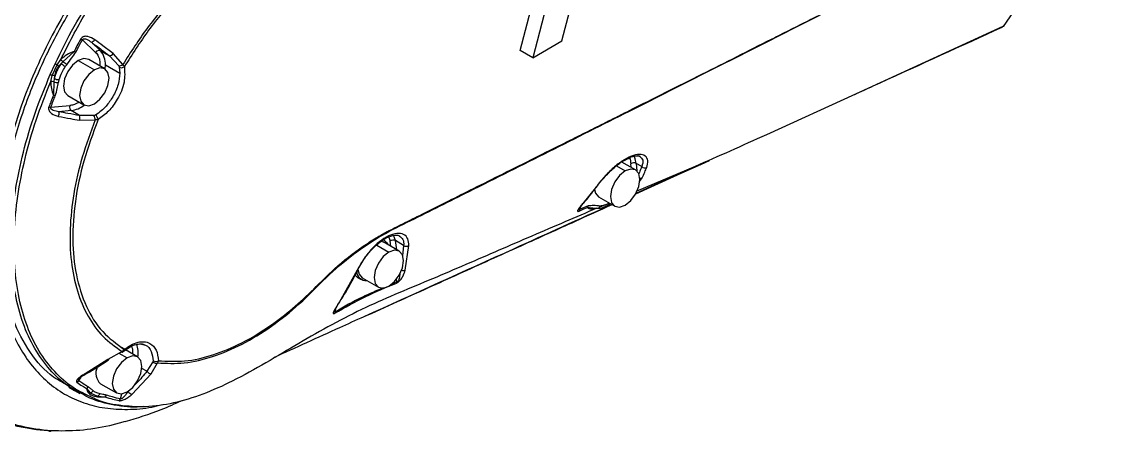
# Model space of a CAD drawing. Header units: millimetres. Extents: x -356 to 237, y 0 to 365.
# Drawn here: x -187.08 to -181.42, y 277.05 to 279.18 of the extents above; entities that cross this region are included whole.
import ezdxf

# ---------------------------------------------------------------- set-up
doc = ezdxf.new("R2010")
doc.units = ezdxf.units.MM

msp = doc.modelspace()

# ---------------------------------------------------------------- linework, layer by layer
at = {"color": 7, "linetype": 'Continuous', "lineweight": 25}
for p, q in [((-184.3303, 279.3674), (-184.4281, 278.9885)), ((-181.8793, 279.3122), (-181.9902, 279.1515)), ((-184.2768, 279.0758), (-184.2361, 279.2337)), ((-181.9909, 279.1506), (-182.7559, 278.8006)), ((-181.995, 279.1476), (-181.9909, 279.1506)), ((-181.9872, 279.153), (-181.9865, 279.1538)), ((-186.7615, 279.0818), (-186.6933, 279.0167)), ((-186.7155, 279.0697), (-186.6685, 279.0249)), ((-184.4281, 278.9885), (-184.2768, 279.0758)), ((-186.8054, 279.0215), (-186.8638, 278.9682)), ((-186.6685, 279.0249), (-186.6215, 278.999)), ((-184.4281, 278.9885), (-184.4927, 279.0258)), ((-186.9283, 278.9023), (-186.9033, 278.9577)), ((-186.8933, 278.9526), (-186.8746, 278.9795)), ((-186.8734, 278.9569), (-186.8845, 278.945)), ((-186.8638, 278.9682), (-186.8734, 278.9569)), ((-186.7836, 278.9744), (-186.7001, 278.9262)), ((-186.646, 278.9315), (-186.7295, 278.9798)), ((-186.6215, 278.999), (-186.5738, 278.9462)), ((-186.5523, 278.9533), (-186.6031, 279.0108)), ((-186.9182, 278.8974), (-186.8933, 278.9526)), ((-186.6442, 278.9304), (-186.643, 278.9514)), ((-186.643, 278.9514), (-186.5681, 278.9096)), ((-186.571, 278.9395), (-186.5681, 278.9096)), ((-186.9259, 278.8655), (-186.9182, 278.8974)), ((-186.9109, 278.8645), (-186.912, 278.7938)), ((-186.9084, 278.8818), (-186.9109, 278.8645)), ((-186.9071, 278.895), (-186.9084, 278.8818)), ((-186.8377, 278.7922), (-186.7542, 278.744)), ((-182.7559, 278.8006), (-183.2174, 278.5895)), ((-186.9259, 278.7318), (-186.8278, 278.7403)), ((-186.8196, 278.7145), (-186.8842, 278.7089)), ((-186.7772, 278.6889), (-186.8196, 278.7145)), ((-186.7023, 278.6885), (-186.7772, 278.6889)), ((-186.7767, 278.6644), (-186.6956, 278.6657)), ((-183.895, 278.4065), (-183.9658, 278.4474)), ((-183.5533, 278.4372), (-183.5125, 278.4557)), ((-183.9942, 278.4271), (-183.9492, 278.4011)), ((-183.9185, 278.4201), (-183.9202, 278.4386)), ((-183.6274, 278.4053), (-183.8936, 278.2842)), ((-183.8634, 278.424), (-183.8926, 278.4403)), ((-183.8926, 278.4403), (-183.8892, 278.4024)), ((-183.5863, 278.4247), (-183.8885, 278.2965)), ((-183.7224, 278.367), (-183.6273, 278.4053)), ((-183.8744, 278.3464), (-183.8612, 278.3654)), ((-184.1029, 278.3137), (-184.1676, 278.2326)), ((-184.1413, 278.2198), (-184.1852, 278.2006)), ((-184.0868, 278.2672), (-184.0033, 278.219)), ((-184.0367, 278.2247), (-184.0261, 278.2321)), ((-184.1795, 278.2183), (-184.1852, 278.2006)), ((-184.1191, 278.2087), (-184.09, 278.2075)), ((-184.1184, 278.209), (-184.1141, 278.2089)), ((-185.1742, 278.0578), (-185.1674, 278.0368)), ((-185.1398, 278.0395), (-185.149, 278.0687)), ((-185.2368, 278.0163), (-185.1741, 277.9801)), ((-185.213, 278.0375), (-185.2035, 278.0337)), ((-185.1199, 277.9855), (-185.2035, 278.0337)), ((-185.163, 278.0103), (-185.1674, 278.0368)), ((-185.097, 278.0148), (-185.1398, 278.0395)), ((-185.1319, 277.9924), (-185.1398, 278.0395)), ((-185.097, 278.0148), (-185.1027, 277.9609)), ((-185.0887, 277.8869), (-185.0703, 278.0137)), ((-185.3377, 277.8865), (-185.4316, 277.719)), ((-185.3491, 277.8608), (-185.3361, 277.8489)), ((-185.3361, 277.8489), (-185.3166, 277.8377)), ((-185.3117, 277.8462), (-185.2282, 277.798)), ((-185.132, 277.8257), (-185.164, 277.8115)), ((-185.132, 277.8257), (-185.1343, 277.8391)), ((-185.4525, 277.6693), (-185.4463, 277.6927)), ((-186.4766, 277.4364), (-186.5601, 277.4846)), ((-186.4629, 277.5035), (-186.4352, 277.4969)), ((-186.5564, 277.4646), (-186.6295, 277.4219)), ((-186.5725, 277.4552), (-186.5307, 277.4311)), ((-186.5567, 277.4608), (-186.5459, 277.4676)), ((-186.5564, 277.4646), (-186.5447, 277.4747)), ((-186.6295, 277.4219), (-186.7483, 277.3491)), ((-186.4275, 277.3613), (-186.4547, 277.3767)), ((-186.3966, 277.4105), (-186.4275, 277.3613)), ((-186.4053, 277.348), (-186.3725, 277.4046)), ((-186.3684, 277.416), (-186.3725, 277.4046)), ((-186.7813, 277.3126), (-186.766, 277.3347)), ((-186.5046, 277.2424), (-186.4053, 277.348)), ((-186.7399, 277.272), (-186.7221, 277.2501)), ((-186.6684, 277.2971), (-186.5849, 277.2489)), ((-186.5247, 277.258), (-186.5248, 277.2575)), ((-186.7221, 277.2501), (-186.6844, 277.2329)), ((-186.6844, 277.2329), (-186.6454, 277.2292)), ((-186.5653, 277.2181), (-186.5573, 277.2444)), ((-186.5406, 277.1013), (-186.6209, 277.0788))]:
    msp.add_line(p, q, dxfattribs=at)
at = {"color": 7, "linetype": 'Continuous', "lineweight": 25, "flags": 128}
for points in [[(-184.4927, 279.0258), (-184.4373, 279.2376), (-184.3938, 279.4041)], [(-186.7836, 278.9744), (-186.8129, 278.9508), (-186.8377, 278.9173), (-186.8543, 278.879), (-186.8602, 278.8418), (-186.8543, 278.8113), (-186.8377, 278.7922), (-186.8377, 278.7922)], [(-186.7295, 278.9798), (-186.7543, 278.9846), (-186.7836, 278.9744)], [(-186.7001, 278.9262), (-186.7294, 278.9025), (-186.7542, 278.869), (-186.7708, 278.8308), (-186.7767, 278.7936), (-186.7708, 278.7631), (-186.7542, 278.744), (-186.7294, 278.7392), (-186.7001, 278.7494)], [(-186.7001, 278.7494), (-186.6708, 278.773), (-186.646, 278.8065), (-186.6294, 278.8448), (-186.6235, 278.882), (-186.6294, 278.9124), (-186.646, 278.9315), (-186.6708, 278.9364), (-186.7001, 278.9262)], [(-183.8926, 278.4403), (-183.897, 278.4642), (-183.9029, 278.4795)], [(-183.9492, 278.4011), (-183.9785, 278.3775), (-184.0033, 278.344), (-184.0199, 278.3057), (-184.0257, 278.2685), (-184.0199, 278.2381), (-184.0033, 278.219), (-183.9785, 278.2141), (-183.9492, 278.2243)], [(-183.9492, 278.2243), (-183.9199, 278.248), (-183.895, 278.2815), (-183.8784, 278.3197), (-183.8726, 278.3569), (-183.8784, 278.3874), (-183.895, 278.4065), (-183.9199, 278.4113), (-183.9492, 278.4011)], [(-183.8946, 278.2824), (-183.815, 278.3185), (-183.6586, 278.3894), (-183.5696, 278.4298)], [(-183.5888, 278.4233), (-183.5876, 278.4239), (-183.5863, 278.4247)], [(-184.1085, 278.3048), (-184.1034, 278.2863), (-184.0868, 278.2672), (-184.0868, 278.2672)], [(-184.1881, 278.1931), (-184.1635, 278.2038), (-184.1441, 278.2123)], [(-185.1985, 278.0422), (-185.1853, 278.0299), (-185.1798, 278.0201)], [(-185.1741, 277.9801), (-185.2034, 277.9565), (-185.2282, 277.923), (-185.2448, 277.8847), (-185.2506, 277.8475), (-185.2448, 277.8171), (-185.2282, 277.798), (-185.2034, 277.7931), (-185.1741, 277.8033)], [(-185.1741, 277.8033), (-185.1448, 277.827), (-185.1199, 277.8605), (-185.1033, 277.8987), (-185.0975, 277.9359), (-185.1033, 277.9664), (-185.1199, 277.9855), (-185.1448, 277.9903), (-185.1741, 277.9801)], [(-185.334, 277.8899), (-185.3283, 277.8653), (-185.3117, 277.8462), (-185.3117, 277.8462)], [(-186.5307, 277.4311), (-186.56, 277.4074), (-186.5849, 277.3739), (-186.6015, 277.3357), (-186.6073, 277.2985), (-186.6015, 277.268), (-186.5849, 277.2489), (-186.56, 277.2441), (-186.5307, 277.2543)], [(-186.5595, 277.4624), (-186.5589, 277.4618), (-186.5579, 277.461), (-186.557, 277.4607), (-186.5565, 277.4609), (-186.5562, 277.4617), (-186.5561, 277.4629), (-186.5564, 277.4646)], [(-186.5307, 277.2543), (-186.5014, 277.2779), (-186.4766, 277.3114), (-186.46, 277.3497), (-186.4542, 277.3869), (-186.46, 277.4173), (-186.4766, 277.4364), (-186.5014, 277.4413), (-186.5307, 277.4311)], [(-186.6266, 277.4235), (-186.6261, 277.4219), (-186.626, 277.4208), (-186.6263, 277.4202), (-186.627, 277.4201), (-186.6281, 277.4207), (-186.6295, 277.4219)], [(-186.7444, 277.3478), (-186.7447, 277.3476), (-186.7456, 277.3474), (-186.7468, 277.3479), (-186.7483, 277.3491)], [(-186.832, 277.2783), (-186.8033, 277.2626), (-186.7746, 277.2468)]]:
    msp.add_lwpolyline(points, dxfattribs=at)
at = {"color": 7, "linetype": 'Continuous', "lineweight": 25}
for centre, radius, start, end in [((-186.5434, 279.4958), 0.4679, 241.0036, 242.2084), ((-186.7197, 279.0932), 0.0239, 280.272, 332.9337), ((-186.7267, 279.1765), 0.1739, 243.0614, 246.3099), ((-186.6762, 279.0065), 0.0199, 67.4035, 149.1781), ((-186.7427, 278.9579), 0.0999, 356.2714, 42.1009), ((-186.6366, 278.8009), 0.2836, 146.6415, 163.4378), ((-186.8315, 279.0875), 0.1484, 241.0308, 245.3859), ((-186.0831, 279.7199), 1.0837, 223.0865, 223.9157), ((-186.9719, 278.7868), 0.1965, 52.0024, 59.9313), ((-186.9251, 278.8655), 0.1196, 46.8806, 59.1664), ((-186.6225, 279.0207), 0.0217, 272.5616, 332.8304), ((-186.8705, 279.0071), 0.1197, 241.1399, 246.5336), ((-186.9967, 278.8251), 0.1642, 46.889, 50.9345), ((-186.5725, 278.9785), 0.0323, 267.712, 308.682), ((-186.5602, 278.963), 0.0259, 245.1825, 308.4799), ((-186.9235, 278.7934), 0.0722, 79.9724, 91.9603), ((-186.937, 278.7816), 0.1173, 75.203, 80.7655), ((-186.8913, 278.9043), 0.0443, 243.744, 277.0684), ((-186.8834, 278.9263), 0.0511, 240.7616, 271.8061), ((-186.8929, 278.8465), 0.0561, 250.0907, 260.3488), ((-186.9207, 278.78), 0.0486, 251.9019, 263.8323), ((-186.8059, 278.7331), 0.0231, 161.7134, 233.6728), ((-186.8405, 278.8571), 0.1441, 278.3451, 307.6829), ((-186.921, 278.6981), 0.0384, 339.5629, 16.2789), ((-186.8076, 278.676), 0.0331, 339.513, 22.9577), ((-186.7464, 278.6632), 0.0508, 2.83, 29.9451), ((-186.7124, 278.665), 0.0317, 4.3973, 55.9549), ((-183.2224, 278.5949), 0.00734, 291.736, 312.1818), ((-183.9049, 278.4151), 0.0281, 64.0272, 122.9001), ((-183.8475, 278.4403), 0.0228, 225.7273, 295.7801), ((-183.8698, 278.3824), 0.0191, 260.8772, 296.7594), ((-184.1035, 278.3188), 0.00511, 276.2789, 338.5758), ((-184.1687, 278.2381), 0.00564, 281.4626, 336.0033), ((-184.1552, 278.2207), 0.0139, 322.4274, 356.2197), ((-184.0424, 278.2328), 0.00983, 305.4688, 5.865), ((-184.1991, 278.2015), 0.0139, 322.4507, 356.2504), ((-184.0936, 278.2221), 0.0148, 265.7606, 347.0653), ((-185.1514, 278.0157), 0.0265, 63.891, 127.1508), ((-185.0828, 278.0337), 0.0237, 233.0761, 301.9816), ((-185.3384, 277.8917), 0.00529, 277.5867, 343.8579), ((-185.0996, 277.906), 0.022, 247.9152, 299.5515), ((-185.2921, 277.8806), 0.0482, 182.1488, 274.7199), ((-185.1471, 277.827), 0.0151, 328.7121, 354.8709), ((-185.4332, 277.7247), 0.0059, 286.0895, 341.6174), ((-185.4652, 277.6687), 0.0127, 334.0852, 2.3783), ((-186.6079, 277.4561), 0.1347, 351.1229, 19.9668), ((-186.5511, 277.4722), 0.00685, 318.1983, 21.6939), ((-186.6171, 277.3517), 0.0749, 155.8809, 226.7798), ((-186.3793, 277.4294), 0.0257, 227.4587, 285.2586), ((-186.3824, 277.4425), 0.0299, 243.4479, 297.8496), ((-186.4014, 277.3797), 0.0319, 215.0959, 263.0424), ((-186.8011, 277.3248), 0.0233, 298.3148, 328.3207), ((-186.7512, 277.2917), 0.0227, 299.9823, 330.5145), ((-186.7246, 277.2716), 0.0216, 276.6339, 329.1653), ((-186.6876, 277.251), 0.0183, 280.1262, 338.6962), ((-186.6572, 277.2474), 0.0216, 302.839, 334.3182), ((-186.5844, 277.2261), 0.0207, 304.8481, 337.0619), ((-186.4996, 277.2702), 0.0282, 206.779, 259.9532), ((-186.9304, 277.0734), 0.0222, 242.1261, 287.4747)]:
    msp.add_arc(centre, radius, start, end, dxfattribs=at)
for points, knots in [([(-181.4201, 282.2116), (-182.2845, 281.6691), (-183.2107, 281.0878), (-184.202, 280.4728), (-184.3882, 280.3574), (-184.5745, 280.2421), (-184.7609, 280.1267), (-184.9477, 280.0119), (-185.1309, 279.8967), (-185.2947, 279.8025), (-185.4442, 279.7494), (-185.574, 279.7372), (-185.7032, 279.7102), (-185.8342, 279.6585), (-185.978, 279.5785), (-186.1308, 279.4652), (-186.2854, 279.3168), (-186.4299, 279.1457), (-186.5112, 279.0179), (-186.5523, 278.9533)], [0, 0, 0, 0, 0.498608, 0.534283, 0.569965, 0.605654, 0.64135, 0.677054, 0.712772, 0.747153, 0.769195, 0.78955, 0.810673, 0.833452, 0.858066, 0.890911, 0.926086, 0.962595, 1, 1, 1, 1]), ([(-181.42, 282.2094), (-182.2857, 281.6668), (-183.5157, 280.8958), (-184.8021, 280.0904), (-185.2782, 279.8012), (-185.4506, 279.7356), (-185.6261, 279.7223), (-185.7979, 279.665), (-185.9662, 279.5737), (-186.1293, 279.4512), (-186.2816, 279.3034), (-186.4238, 279.1334), (-186.5036, 279.0068), (-186.544, 278.9427)], [0, 0, 0, 0, 0.499417, 0.709662, 0.74202, 0.77164, 0.798727, 0.827516, 0.859408, 0.892006, 0.926865, 0.963017, 1, 1, 1, 1]), ([(-183.6206, 281.7904), (-183.7048, 281.7255), (-183.8818, 281.5891), (-184.1439, 281.3919), (-184.4159, 281.1896), (-184.6835, 280.9923), (-184.9569, 280.7926), (-185.2224, 280.5976), (-185.4857, 280.4103), (-185.7333, 280.2745), (-185.9461, 280.1531), (-186.1269, 280.0368), (-186.2891, 279.9141), (-186.4296, 279.783), (-186.5521, 279.6507), (-186.6683, 279.5066), (-186.7761, 279.3525), (-186.8745, 279.1907), (-186.962, 279.0232), (-187.0378, 278.8523), (-187.1007, 278.6798), (-187.1503, 278.5077), (-187.1857, 278.3381), (-187.2067, 278.1731), (-187.2126, 278.0151), (-187.204, 277.8658), (-187.1805, 277.7269), (-187.1427, 277.5998), (-187.0905, 277.4862), (-187.0248, 277.3874), (-186.9461, 277.3051), (-186.8557, 277.2404), (-186.7545, 277.1944), (-186.6438, 277.1674), (-186.5251, 277.1613), (-186.4249, 277.1689), (-186.3663, 277.1845), (-186.3482, 277.1894)], [0, 0, 0, 0, 0.04659, 0.097949, 0.143742, 0.195198, 0.243679, 0.29212, 0.339654, 0.385153, 0.415758, 0.447037, 0.479331, 0.504731, 0.531198, 0.558287, 0.585816, 0.613557, 0.641265, 0.668577, 0.695441, 0.721679, 0.747031, 0.771324, 0.794484, 0.816266, 0.836769, 0.856069, 0.874217, 0.891392, 0.907837, 0.923838, 0.939837, 0.956275, 0.973477, 0.991785, 1, 1, 1, 1]), ([(-186.8288, 277.284), (-186.8571, 277.2985), (-186.9379, 277.3397), (-187.0404, 277.4601), (-187.1291, 277.6312), (-187.1803, 277.8379), (-187.1947, 278.0702), (-187.1717, 278.3231), (-187.1125, 278.5875), (-187.0187, 278.8566), (-186.8939, 279.1207), (-186.7495, 279.3591), (-186.5952, 279.5669), (-186.4376, 279.7432), (-186.2712, 279.8972), (-186.0953, 280.0251), (-185.919, 280.1379), (-185.6962, 280.2649), (-185.4231, 280.4156), (-185.1268, 280.6356), (-184.8238, 280.8563), (-184.521, 281.0798), (-184.2182, 281.3053), (-183.9155, 281.5337), (-183.7153, 281.6889), (-183.6149, 281.7667)], [0, 0, 0, 0, 0.015151, 0.043239, 0.07368, 0.107159, 0.144381, 0.184781, 0.228419, 0.27393, 0.321059, 0.368177, 0.407242, 0.444936, 0.481352, 0.515661, 0.549011, 0.581618, 0.638568, 0.69824, 0.75821, 0.818307, 0.878586, 0.939125, 1, 1, 1, 1]), ([(-186.9033, 278.9577), (-186.8715, 279.0228), (-186.8079, 279.153), (-186.6937, 279.3369), (-186.5687, 279.5105), (-186.4336, 279.6682), (-186.2929, 279.8077), (-186.1258, 279.9436), (-185.9314, 280.0723), (-185.7158, 280.2065), (-185.4934, 280.326), (-185.1555, 280.5479), (-184.7121, 280.8855), (-184.1431, 281.3066), (-183.776, 281.6043), (-183.5923, 281.7533)], [0, 0, 0, 0, 0.0495683, 0.0990965, 0.1478825, 0.1958557, 0.2409606, 0.2832985, 0.3430113, 0.4003575, 0.456974, 0.5156638, 0.6766964, 0.8381689, 1, 1, 1, 1]), ([(-186.8746, 278.9795), (-186.8332, 279.0606), (-186.7509, 279.2217), (-186.5994, 279.4447), (-186.4338, 279.646), (-186.2576, 279.8194), (-186.0739, 279.9597), (-185.8904, 280.0783), (-185.7102, 280.1891), (-185.4854, 280.3085), (-185.2314, 280.4743), (-184.9493, 280.6855), (-184.6626, 280.8964), (-184.3775, 281.1102), (-184.1891, 281.2551), (-184.0949, 281.3276)], [0, 0, 0, 0, 0.073992, 0.147107, 0.218885, 0.285824, 0.347749, 0.406593, 0.463601, 0.519844, 0.613616, 0.710058, 0.806595, 0.903232, 1, 1, 1, 1]), ([(-186.3725, 277.4046), (-186.3261, 277.4027), (-186.2295, 277.3988), (-186.0809, 277.436), (-185.9289, 277.5004), (-185.7788, 277.5938), (-185.6325, 277.7098), (-185.5028, 277.8475), (-185.362, 277.9696), (-185.2144, 278.0693), (-185.0592, 278.1433), (-184.9082, 278.2197), (-184.5301, 278.4087), (-183.366, 278.9931), (-182.2548, 279.5573), (-181.42, 279.9812)], [0, 0, 0, 0, 0.024658, 0.05138, 0.080816, 0.112535, 0.145417, 0.180131, 0.213323, 0.244674, 0.274834, 0.304932, 0.335026, 0.500369, 1, 1, 1, 1]), ([(-186.3684, 277.416), (-186.3229, 277.4137), (-186.2276, 277.4088), (-186.0806, 277.4444), (-185.9299, 277.5074), (-185.7926, 277.5917), (-185.6693, 277.6868), (-185.5623, 277.7878), (-185.4481, 277.9042), (-185.3375, 277.9909), (-185.2528, 278.0463), (-185.2175, 278.0671), (-185.2024, 278.0756), (-185.1947, 278.0799), (-185.1893, 278.0829), (-185.1844, 278.0855), (-185.1765, 278.0894), (-185.1483, 278.1036), (-185.0888, 278.1334), (-184.9886, 278.1835), (-184.8662, 278.2446), (-184.7274, 278.314), (-184.5778, 278.3888), (-184.4528, 278.4513), (-184.3589, 278.4983), (-184.3026, 278.5265), (-184.2445, 278.5556), (-184.1846, 278.5856), (-184.1228, 278.6166), (-184.0592, 278.6485), (-183.9937, 278.6813), (-183.8231, 278.767), (-183.555, 278.9016), (-183.2794, 279.0404), (-183.1006, 279.1306), (-183.0119, 279.1754), (-182.9247, 279.2194), (-182.8389, 279.2627), (-182.7546, 279.3054), (-182.6384, 279.3642), (-182.4782, 279.4452), (-182.2622, 279.5546), (-182.0118, 279.6816), (-181.7272, 279.826), (-181.5262, 279.9283), (-181.4199, 279.9823)], [0, 0, 0, 0, 0.024245, 0.050775, 0.079894, 0.111315, 0.136507, 0.163023, 0.189861, 0.22361, 0.237823, 0.243918, 0.2455, 0.247075, 0.248644, 0.248814, 0.250039, 0.253341, 0.265667, 0.285619, 0.313194, 0.33875, 0.368552, 0.402596, 0.413435, 0.424642, 0.436217, 0.448159, 0.46047, 0.473147, 0.486192, 0.499604, 0.575175, 0.646508, 0.664491, 0.682184, 0.699587, 0.7167, 0.733523, 0.750056, 0.78632, 0.829454, 0.87945, 0.936302, 1, 1, 1, 1]), ([(-182.7595, 278.7986), (-182.7153, 278.8187), (-182.4605, 278.9352), (-182.2056, 279.0515), (-181.9948, 279.1476)], [0, 0, 0, 0, 0.173176, 1, 1, 1, 1]), ([(-181.9854, 279.1572), (-181.9858, 279.1557), (-181.9866, 279.1527), (-181.9895, 279.1513), (-181.9909, 279.1506)], [0, 0, 0, 0, 0.492291, 1, 1, 1, 1]), ([(-181.9902, 279.1515), (-181.9903, 279.1513), (-181.9906, 279.151), (-181.9908, 279.1508), (-181.9909, 279.1506)], [0, 0, 0, 0, 0.560537, 1, 1, 1, 1]), ([(-186.7702, 279.0865), (-186.7769, 279.0744), (-186.7888, 279.0529), (-186.8004, 279.0311), (-186.8054, 279.0215)], [0, 0, 0, 0, 0.5601707, 1, 1, 1, 1]), ([(-186.7965, 279.0173), (-186.7901, 279.0294), (-186.7786, 279.051), (-186.7668, 279.0724), (-186.7615, 279.0818)], [0, 0, 0, 0, 0.5598306, 1, 1, 1, 1]), ([(-186.6984, 279.0823), (-186.7098, 279.0893), (-186.7269, 279.0999), (-186.7509, 279.1005), (-186.7639, 279.095), (-186.7681, 279.0893), (-186.7702, 279.0865)], [0, 0, 0, 0, 0.489974, 0.740575, 0.869588, 1, 1, 1, 1]), ([(-186.7615, 279.0818), (-186.7611, 279.0826), (-186.7603, 279.0841), (-186.7582, 279.0857), (-186.7556, 279.0868), (-186.7494, 279.0876), (-186.7345, 279.0836), (-186.7232, 279.0754), (-186.7155, 279.0697)], [0, 0, 0, 0, 0.048125, 0.096238, 0.148218, 0.207074, 0.453073, 1, 1, 1, 1]), ([(-186.7155, 279.0697), (-186.6977, 279.0565), (-186.6663, 279.0331), (-186.6351, 279.0093), (-186.6215, 278.999)], [0, 0, 0, 0, 0.564727, 1, 1, 1, 1]), ([(-186.6031, 279.0108), (-186.6207, 279.0241), (-186.6524, 279.0481), (-186.6843, 279.0718), (-186.6984, 279.0823)], [0, 0, 0, 0, 0.555208, 1, 1, 1, 1]), ([(-186.8054, 279.0215), (-186.818, 279.0163), (-186.8432, 279.0059), (-186.8641, 278.9884), (-186.8746, 278.9795)], [0, 0, 0, 0, 0.4986548, 1, 1, 1, 1]), ([(-186.8433, 278.9528), (-186.8342, 278.9645), (-186.8178, 278.9854), (-186.803, 279.0076), (-186.7965, 279.0173)], [0, 0, 0, 0, 0.5588131, 1, 1, 1, 1]), ([(-186.6933, 279.0167), (-186.6884, 279.0106), (-186.6771, 278.9966), (-186.6705, 278.9712), (-186.6714, 278.9538), (-186.6718, 278.9465)], [0, 0, 0, 0, 0.309729, 0.707959, 1, 1, 1, 1]), ([(-186.7763, 277.2519), (-186.7961, 277.2621), (-186.8543, 277.2919), (-186.935, 277.3697), (-187.0146, 277.4804), (-187.0742, 277.6137), (-187.1141, 277.7648), (-187.1334, 277.9323), (-187.1328, 278.113), (-187.1113, 278.3039), (-187.0698, 278.502), (-187.0102, 278.7037), (-186.9558, 278.8356), (-186.9283, 278.9023)], [0, 0, 0, 0, 0.036927, 0.108566, 0.183669, 0.263304, 0.349994, 0.443075, 0.543265, 0.650403, 0.762423, 0.879947, 1, 1, 1, 1]), ([(-186.8845, 278.945), (-186.8901, 278.9375), (-186.9012, 278.9224), (-186.9051, 278.9041), (-186.9071, 278.895)], [0, 0, 0, 0, 0.499617, 1, 1, 1, 1]), ([(-186.8818, 278.8753), (-186.8774, 278.8881), (-186.8694, 278.9114), (-186.8566, 278.9323), (-186.8509, 278.9416)], [0, 0, 0, 0, 0.554391, 1, 1, 1, 1]), ([(-186.8509, 278.9416), (-186.8495, 278.9437), (-186.8471, 278.9475), (-186.8445, 278.9512), (-186.8433, 278.9528)], [0, 0, 0, 0, 0.560638, 1, 1, 1, 1]), ([(-186.5681, 278.9096), (-186.5701, 278.8896), (-186.5745, 278.8463), (-186.6015, 278.788), (-186.6334, 278.7432), (-186.6644, 278.7117), (-186.6844, 278.6982), (-186.6947, 278.6913)], [0, 0, 0, 0, 0.229362, 0.496447, 0.724148, 0.858854, 1, 1, 1, 1]), ([(-186.544, 278.9427), (-186.5428, 278.9154), (-186.5402, 278.8559), (-186.5759, 278.777), (-186.6224, 278.7103), (-186.6619, 278.6813), (-186.6808, 278.6675)], [0, 0, 0, 0, 0.251443, 0.54715, 0.783706, 1, 1, 1, 1]), ([(-186.5738, 278.9462), (-186.5731, 278.945), (-186.5719, 278.9428), (-186.5713, 278.9404), (-186.571, 278.9395)], [0, 0, 0, 0, 0.589294, 1, 1, 1, 1]), ([(-186.5523, 278.9533), (-186.5507, 278.9515), (-186.5476, 278.9482), (-186.5451, 278.9444), (-186.544, 278.9427)], [0, 0, 0, 0, 0.545779, 1, 1, 1, 1]), ([(-186.7082, 277.224), (-186.7427, 277.2402), (-186.8158, 277.2745), (-186.9104, 277.3586), (-186.991, 277.4663), (-187.0523, 277.5959), (-187.0942, 277.7436), (-187.1159, 277.9077), (-187.1178, 278.0853), (-187.0993, 278.2733), (-187.0608, 278.4688), (-187.0045, 278.6684), (-186.9524, 278.7993), (-186.9259, 278.8655)], [0, 0, 0, 0, 0.062537, 0.132446, 0.20564, 0.283024, 0.367109, 0.457561, 0.554768, 0.659034, 0.768126, 0.882578, 1, 1, 1, 1]), ([(-186.9259, 278.8655), (-186.9255, 278.8531), (-186.9247, 278.8285), (-186.9162, 278.8053), (-186.912, 278.7938)], [0, 0, 0, 0, 0.50339, 1, 1, 1, 1]), ([(-186.9023, 278.7912), (-186.8988, 278.8041), (-186.8925, 278.8269), (-186.8879, 278.8501), (-186.8858, 278.8602)], [0, 0, 0, 0, 0.564238, 1, 1, 1, 1]), ([(-186.8858, 278.8602), (-186.8851, 278.8631), (-186.8839, 278.8681), (-186.8824, 278.8731), (-186.8818, 278.8753)], [0, 0, 0, 0, 0.557497, 1, 1, 1, 1]), ([(-186.912, 278.7938), (-186.9165, 278.7826), (-186.9247, 278.7627), (-186.9324, 278.7427), (-186.9358, 278.7339)], [0, 0, 0, 0, 0.560855, 1, 1, 1, 1]), ([(-186.9259, 278.7318), (-186.9216, 278.7429), (-186.9139, 278.7628), (-186.9059, 278.7825), (-186.9023, 278.7912)], [0, 0, 0, 0, 0.559152, 1, 1, 1, 1]), ([(-186.9358, 278.7339), (-186.9366, 278.7305), (-186.9381, 278.7239), (-186.9337, 278.7109), (-186.9171, 278.6939), (-186.8979, 278.6884), (-186.885, 278.6847)], [0, 0, 0, 0, 0.128497, 0.253937, 0.502073, 1, 1, 1, 1]), ([(-186.8842, 278.7089), (-186.8939, 278.7102), (-186.9079, 278.7122), (-186.9217, 278.7196), (-186.9255, 278.7244), (-186.9265, 278.7269), (-186.9267, 278.7295), (-186.9262, 278.731), (-186.9259, 278.7318)], [0, 0, 0, 0, 0.558788, 0.801809, 0.858686, 0.908121, 0.953775, 1, 1, 1, 1]), ([(-186.7836, 278.7554), (-186.7918, 278.7511), (-186.8058, 278.7438), (-186.8214, 278.7413), (-186.8278, 278.7403)], [0, 0, 0, 0, 0.5879409, 1, 1, 1, 1]), ([(-186.885, 278.6847), (-186.8647, 278.6807), (-186.8287, 278.6736), (-186.7925, 278.6672), (-186.7767, 278.6644)], [0, 0, 0, 0, 0.56344, 1, 1, 1, 1]), ([(-186.7772, 278.6889), (-186.7971, 278.6924), (-186.8328, 278.6987), (-186.8684, 278.7057), (-186.8842, 278.7089)], [0, 0, 0, 0, 0.556592, 1, 1, 1, 1]), ([(-186.6947, 278.6913), (-186.696, 278.6906), (-186.6984, 278.6894), (-186.7011, 278.6888), (-186.7023, 278.6885)], [0, 0, 0, 0, 0.539361, 1, 1, 1, 1]), ([(-186.6956, 278.6657), (-186.7195, 278.6018), (-186.766, 278.4771), (-186.8094, 278.2871), (-186.8292, 278.1051), (-186.8242, 277.9348), (-186.794, 277.781), (-186.7389, 277.6484), (-186.6611, 277.5381), (-186.5908, 277.4887), (-186.5564, 277.4646)], [0, 0, 0, 0, 0.156511, 0.305406, 0.446156, 0.576145, 0.695165, 0.803946, 0.904112, 1, 1, 1, 1]), ([(-186.6808, 278.6675), (-186.7072, 278.5965), (-186.7584, 278.4585), (-186.8025, 278.2482), (-186.8167, 278.0492), (-186.7997, 277.8639), (-186.7492, 277.701), (-186.6661, 277.5629), (-186.5843, 277.5035), (-186.5447, 277.4747)], [0, 0, 0, 0, 0.1750026, 0.3403363, 0.4951606, 0.6353603, 0.7681273, 0.8876066, 1, 1, 1, 1]), ([(-186.6808, 278.6675), (-186.6831, 278.6669), (-186.6879, 278.6658), (-186.6929, 278.6657), (-186.6956, 278.6657)], [0, 0, 0, 0, 0.464781, 1, 1, 1, 1]), ([(-183.2174, 278.5895), (-183.28, 278.5609), (-183.4025, 278.5049), (-183.526, 278.451), (-183.5863, 278.4247)], [0, 0, 0, 0, 0.511091, 1, 1, 1, 1]), ([(-183.8376, 278.4198), (-183.8341, 278.4314), (-183.8278, 278.4519), (-183.8433, 278.4834), (-183.8795, 278.4901), (-183.9212, 278.4781), (-183.969, 278.4512), (-184.0177, 278.4117), (-184.0634, 278.3651), (-184.09, 278.3305), (-184.1029, 278.3137)], [0, 0, 0, 0, 0.091407, 0.161573, 0.240527, 0.351401, 0.495404, 0.662125, 0.835832, 1, 1, 1, 1]), ([(-184.0994, 278.3156), (-184.0908, 278.327), (-184.0742, 278.3489), (-184.0418, 278.3853), (-184.002, 278.4223), (-183.9666, 278.4513), (-183.9446, 278.4607), (-183.9411, 278.4621)], [0, 0, 0, 0, 0.196313, 0.379381, 0.670093, 0.948554, 1, 1, 1, 1]), ([(-183.9411, 278.4621), (-183.9307, 278.4679), (-183.9158, 278.4761), (-183.8992, 278.4783), (-183.8943, 278.4789)], [0, 0, 0, 0, 0.7041716, 1, 1, 1, 1]), ([(-183.927, 278.4683), (-183.927, 278.4683), (-183.9212, 278.46), (-183.9207, 278.4493), (-183.9202, 278.4386)], [0, 0, 0, 0, 0.00431, 1, 1, 1, 1]), ([(-183.8943, 278.4789), (-183.8921, 278.4794), (-183.8845, 278.481), (-183.877, 278.4786), (-183.8716, 278.4769)], [0, 0, 0, 0, 0.287647, 1, 1, 1, 1]), ([(-183.8927, 278.4792), (-183.885, 278.4809), (-183.8766, 278.4827), (-183.8725, 278.4769), (-183.8722, 278.4764)], [0, 0, 0, 0, 0.923312, 1, 1, 1, 1]), ([(-183.8722, 278.4764), (-183.8661, 278.4704), (-183.8515, 278.4558), (-183.859, 278.4357), (-183.8634, 278.424)], [0, 0, 0, 0, 0.414686, 1, 1, 1, 1]), ([(-183.6273, 278.4053), (-183.6073, 278.4136), (-183.5687, 278.4297), (-183.5308, 278.4474), (-183.5126, 278.4559)], [0, 0, 0, 0, 0.518212, 1, 1, 1, 1]), ([(-183.8634, 278.424), (-183.8672, 278.4137), (-183.8719, 278.401), (-183.8778, 278.3888), (-183.8789, 278.3865)], [0, 0, 0, 0, 0.811901, 1, 1, 1, 1]), ([(-183.8612, 278.3654), (-183.8564, 278.3752), (-183.8477, 278.393), (-183.8407, 278.4116), (-183.8376, 278.4198)], [0, 0, 0, 0, 0.554191, 1, 1, 1, 1]), ([(-184.1636, 278.2358), (-184.1534, 278.2476), (-184.1309, 278.2739), (-184.1101, 278.3016), (-184.0987, 278.3169)], [0, 0, 0, 0, 0.449569, 1, 1, 1, 1]), ([(-185.3092, 277.6418), (-185.2491, 277.669), (-185.0822, 277.7445), (-184.8084, 277.8683), (-184.5011, 278.0075), (-184.2373, 278.127), (-184.0803, 278.1982), (-184.017, 278.2269)], [0, 0, 0, 0, 0.139407, 0.387557, 0.635447, 0.852951, 1, 1, 1, 1]), ([(-184.0182, 278.2276), (-184.1883, 278.1502), (-184.6167, 277.9552), (-185.0455, 277.7612), (-185.3041, 277.6442)], [0, 0, 0, 0, 0.396941, 1, 1, 1, 1]), ([(-184.1676, 278.2326), (-184.1756, 278.2235), (-184.1852, 278.2126), (-184.194, 278.199), (-184.1961, 278.1951), (-184.196, 278.192), (-184.194, 278.1911), (-184.1913, 278.1918), (-184.1893, 278.1926), (-184.1881, 278.1931)], [0, 0, 0, 0, 0.6268481, 0.7467845, 0.8329906, 0.8604042, 0.8871235, 0.9325799, 1, 1, 1, 1]), ([(-184.1883, 278.2042), (-184.1854, 278.2093), (-184.1788, 278.2211), (-184.1691, 278.2305), (-184.1636, 278.2358)], [0, 0, 0, 0, 0.437107, 1, 1, 1, 1]), ([(-184.0791, 278.2188), (-184.0905, 278.2202), (-184.1112, 278.2226), (-184.1319, 278.2207), (-184.1413, 278.2198)], [0, 0, 0, 0, 0.5500791, 1, 1, 1, 1]), ([(-184.0902, 278.2085), (-184.0861, 278.2085), (-184.0703, 278.2083), (-184.0524, 278.2162), (-184.0395, 278.2232), (-184.0367, 278.2247)], [0, 0, 0, 0, 0.218714, 0.833132, 1, 1, 1, 1]), ([(-184.0812, 278.2146), (-184.0799, 278.2151), (-184.0693, 278.2186), (-184.0592, 278.2236), (-184.0505, 278.2279)], [0, 0, 0, 0, 0.126074, 1, 1, 1, 1]), ([(-184.0327, 278.2338), (-184.0413, 278.2292), (-184.056, 278.2216), (-184.0724, 278.2196), (-184.0791, 278.2188)], [0, 0, 0, 0, 0.590322, 1, 1, 1, 1]), ([(-184.0954, 278.2079), (-184.1508, 278.1842), (-184.3202, 278.1115), (-184.6043, 277.9896), (-184.9473, 277.8394), (-185.3017, 277.6972), (-185.6425, 277.5085), (-185.9141, 277.3402), (-186.1342, 277.2409), (-186.2849, 277.1939), (-186.4318, 277.1731), (-186.5693, 277.1819), (-186.6627, 277.1996), (-186.7046, 277.2221), (-186.7082, 277.224)], [0, 0, 0, 0, 0.0634702, 0.194337, 0.3259265, 0.4582921, 0.596366, 0.7360092, 0.7947408, 0.8503757, 0.9020536, 0.9499084, 0.9957123, 1, 1, 1, 1]), ([(-184.1852, 278.2006), (-184.1856, 278.2004), (-184.1862, 278.2), (-184.1871, 278.1995), (-184.1878, 278.1993), (-184.1887, 278.1995), (-184.1891, 278.201), (-184.1887, 278.203), (-184.188, 278.2046), (-184.1876, 278.2054)], [0, 0, 0, 0, 0.1302707, 0.2307314, 0.3046539, 0.3599434, 0.4827261, 0.7118579, 1, 1, 1, 1]), ([(-184.1441, 278.2123), (-184.1419, 278.2099), (-184.1366, 278.2041), (-184.1233, 278.2048), (-184.1148, 278.2072), (-184.1106, 278.2083)], [0, 0, 0, 0, 0.260415, 0.62781, 1, 1, 1, 1]), ([(-184.1441, 278.2123), (-184.1405, 278.2122), (-184.1329, 278.2119), (-184.1246, 278.2089), (-184.1195, 278.209), (-184.1184, 278.209)], [0, 0, 0, 0, 0.4138599, 0.87358, 1, 1, 1, 1]), ([(-185.0703, 278.0137), (-185.0705, 278.026), (-185.071, 278.049), (-185.097, 278.0757), (-185.1359, 278.0787), (-185.1791, 278.0641), (-185.2249, 278.034), (-185.2688, 277.9915), (-185.3078, 277.9417), (-185.3279, 277.9046), (-185.3377, 277.8865)], [0, 0, 0, 0, 0.092035, 0.170564, 0.259881, 0.375208, 0.516734, 0.676591, 0.842307, 1, 1, 1, 1]), ([(-185.3337, 277.8892), (-185.3273, 277.9013), (-185.315, 277.9246), (-185.2887, 277.963), (-185.2547, 278.0033), (-185.2118, 278.0397), (-185.1729, 278.0626), (-185.1487, 278.0664), (-185.1408, 278.0676)], [0, 0, 0, 0, 0.151072, 0.29087, 0.513481, 0.730372, 0.912555, 1, 1, 1, 1]), ([(-185.1408, 278.0676), (-185.1402, 278.0677), (-185.1323, 278.0694), (-185.1244, 278.0663), (-185.1171, 278.0634)], [0, 0, 0, 0, 0.078362, 1, 1, 1, 1]), ([(-185.1178, 278.0627), (-185.1114, 278.0576), (-185.0963, 278.0456), (-185.0968, 278.026), (-185.097, 278.0148)], [0, 0, 0, 0, 0.427433, 1, 1, 1, 1]), ([(-185.4276, 277.7228), (-185.4124, 277.7471), (-185.3783, 277.8014), (-185.3493, 277.8586), (-185.3333, 277.8902)], [0, 0, 0, 0, 0.4470421, 1, 1, 1, 1]), ([(-185.1342, 277.8192), (-185.1324, 277.8201), (-185.1285, 277.822), (-185.1215, 277.8275), (-185.1116, 277.8377), (-185.0982, 277.8573), (-185.0923, 277.8756), (-185.0887, 277.8869)], [0, 0, 0, 0, 0.072602, 0.15603, 0.315371, 0.580388, 1, 1, 1, 1]), ([(-185.1166, 277.8678), (-185.1169, 277.8635), (-185.1177, 277.8515), (-185.1213, 277.8383), (-185.1263, 277.8299), (-185.1279, 277.828), (-185.1292, 277.8268), (-185.1306, 277.826), (-185.1316, 277.8258), (-185.132, 277.8257)], [0, 0, 0, 0, 0.2765135, 0.7718475, 0.8593859, 0.8975419, 0.9365004, 0.9701204, 1, 1, 1, 1]), ([(-185.4538, 277.6632), (-185.4009, 277.693), (-185.2974, 277.7514), (-185.1877, 277.7969), (-185.1342, 277.8192)], [0, 0, 0, 0, 0.511637, 1, 1, 1, 1]), ([(-185.2032, 277.7941), (-185.2394, 277.7788), (-185.3251, 277.7424), (-185.4058, 277.6961), (-185.4525, 277.6693)], [0, 0, 0, 0, 0.422152, 1, 1, 1, 1]), ([(-185.4316, 277.719), (-185.4395, 277.7066), (-185.4506, 277.6894), (-185.4606, 277.6702), (-185.4623, 277.6631), (-185.4613, 277.661), (-185.4596, 277.6607), (-185.458, 277.6611), (-185.456, 277.6619), (-185.4545, 277.6628), (-185.4538, 277.6632)], [0, 0, 0, 0, 0.6012244, 0.8318133, 0.8696233, 0.8960229, 0.9117227, 0.9339487, 0.9636985, 1, 1, 1, 1]), ([(-185.4484, 277.689), (-185.4479, 277.6899), (-185.4415, 277.7014), (-185.4343, 277.7125), (-185.4276, 277.7228)], [0, 0, 0, 0, 0.069814, 1, 1, 1, 1]), ([(-185.4525, 277.6693), (-185.4529, 277.6689), (-185.4536, 277.6683), (-185.4545, 277.6677), (-185.4554, 277.6675), (-185.4564, 277.6683), (-185.4561, 277.6709), (-185.4558, 277.6733), (-185.4552, 277.6751), (-185.4551, 277.6755)], [0, 0, 0, 0, 0.134643, 0.230525, 0.29456, 0.348185, 0.533051, 0.883084, 1, 1, 1, 1]), ([(-185.4553, 277.6751), (-185.4542, 277.6777), (-185.4522, 277.6825), (-185.4496, 277.687), (-185.4484, 277.689)], [0, 0, 0, 0, 0.538771, 1, 1, 1, 1]), ([(-185.3041, 277.6442), (-185.3459, 277.6252), (-185.5016, 277.5547), (-185.6571, 277.4838), (-185.7708, 277.432)], [0, 0, 0, 0, 0.268867, 1, 1, 1, 1]), ([(-186.5459, 277.4676), (-186.5359, 277.4751), (-186.5171, 277.4889), (-186.4874, 277.5023), (-186.468, 277.5031), (-186.4593, 277.5035)], [0, 0, 0, 0, 0.393628, 0.729651, 1, 1, 1, 1]), ([(-186.5447, 277.4747), (-186.5224, 277.4903), (-186.483, 277.518), (-186.413, 277.5155), (-186.3736, 277.4703), (-186.3703, 277.4352), (-186.3684, 277.416)], [0, 0, 0, 0, 0.32647, 0.577707, 0.768651, 1, 1, 1, 1]), ([(-186.5082, 277.4915), (-186.5061, 277.487), (-186.5003, 277.4744), (-186.5016, 277.4604), (-186.5025, 277.4514)], [0, 0, 0, 0, 0.355175, 1, 1, 1, 1]), ([(-186.4593, 277.5035), (-186.4589, 277.5036), (-186.4505, 277.5045), (-186.4426, 277.5006), (-186.4351, 277.4969)], [0, 0, 0, 0, 0.049333, 1, 1, 1, 1]), ([(-186.4352, 277.4969), (-186.4351, 277.4969), (-186.4209, 277.4936), (-186.401, 277.4621), (-186.3976, 277.4318), (-186.3958, 277.4157)], [0, 0, 0, 0, 0.003089, 0.467549, 1, 1, 1, 1]), ([(-186.7444, 277.3478), (-186.7263, 277.358), (-186.6859, 277.3808), (-186.6473, 277.4063), (-186.6261, 277.4204)], [0, 0, 0, 0, 0.450931, 1, 1, 1, 1]), ([(-186.3959, 277.413), (-186.396, 277.4125), (-186.3962, 277.4116), (-186.3965, 277.4108), (-186.3966, 277.4105)], [0, 0, 0, 0, 0.566986, 1, 1, 1, 1]), ([(-186.3958, 277.4157), (-186.3958, 277.4152), (-186.3958, 277.4143), (-186.3959, 277.4134), (-186.3959, 277.413)], [0, 0, 0, 0, 0.5707285, 1, 1, 1, 1]), ([(-186.7483, 277.3491), (-186.7542, 277.3456), (-186.7656, 277.3391), (-186.7787, 277.3295), (-186.7871, 277.3213), (-186.7915, 277.3155), (-186.7934, 277.31), (-186.7922, 277.3062), (-186.7908, 277.3049), (-186.7901, 277.3043)], [0, 0, 0, 0, 0.304856, 0.589143, 0.717023, 0.828074, 0.917451, 0.957281, 1, 1, 1, 1]), ([(-186.7813, 277.3126), (-186.7816, 277.3129), (-186.7824, 277.3135), (-186.7825, 277.3154), (-186.7818, 277.3176), (-186.7804, 277.3204), (-186.7789, 277.3221), (-186.7781, 277.3231)], [0, 0, 0, 0, 0.111521, 0.243629, 0.429012, 0.681269, 1, 1, 1, 1]), ([(-186.7792, 277.3221), (-186.7747, 277.3268), (-186.7647, 277.3375), (-186.7516, 277.3441), (-186.7444, 277.3478)], [0, 0, 0, 0, 0.449863, 1, 1, 1, 1]), ([(-186.4275, 277.3613), (-186.4446, 277.3406), (-186.4658, 277.3147), (-186.49, 277.2915), (-186.4948, 277.2868)], [0, 0, 0, 0, 0.800867, 1, 1, 1, 1]), ([(-186.7901, 277.3043), (-186.7809, 277.2979), (-186.7646, 277.2865), (-186.7474, 277.2764), (-186.7399, 277.272)], [0, 0, 0, 0, 0.560368, 1, 1, 1, 1]), ([(-186.7314, 277.2805), (-186.741, 277.2861), (-186.758, 277.2962), (-186.7742, 277.3076), (-186.7813, 277.3126)], [0, 0, 0, 0, 0.559535, 1, 1, 1, 1]), ([(-186.7399, 277.272), (-186.7381, 277.2648), (-186.7345, 277.2494), (-186.7115, 277.2345), (-186.6811, 277.2278), (-186.6581, 277.2287), (-186.6454, 277.2292)], [0, 0, 0, 0, 0.188156, 0.399455, 0.670476, 1, 1, 1, 1]), ([(-186.7061, 277.2605), (-186.7107, 277.2644), (-186.7189, 277.2713), (-186.7276, 277.2777), (-186.7314, 277.2805)], [0, 0, 0, 0, 0.561072, 1, 1, 1, 1]), ([(-186.6705, 277.2443), (-186.6777, 277.2463), (-186.6904, 277.2498), (-186.7013, 277.2572), (-186.7061, 277.2605)], [0, 0, 0, 0, 0.562223, 1, 1, 1, 1]), ([(-186.4462, 277.1784), (-186.4511, 277.1778), (-186.5013, 277.1715), (-186.5958, 277.1839), (-186.7039, 277.2085), (-186.7589, 277.2415), (-186.7763, 277.2519)], [0, 0, 0, 0, 0.043268, 0.441523, 0.823488, 1, 1, 1, 1]), ([(-186.6377, 277.238), (-186.6438, 277.2393), (-186.6547, 277.2416), (-186.6656, 277.2435), (-186.6705, 277.2443)], [0, 0, 0, 0, 0.558658, 1, 1, 1, 1]), ([(-186.6454, 277.2292), (-186.6321, 277.2249), (-186.6081, 277.2171), (-186.5835, 277.2116), (-186.5726, 277.2091)], [0, 0, 0, 0, 0.557269, 1, 1, 1, 1]), ([(-186.5653, 277.2181), (-186.5791, 277.2212), (-186.6035, 277.2267), (-186.6273, 277.2346), (-186.6377, 277.238)], [0, 0, 0, 0, 0.56262, 1, 1, 1, 1]), ([(-186.5726, 277.2091), (-186.5714, 277.209), (-186.5688, 277.2087), (-186.5628, 277.2093), (-186.5547, 277.2113), (-186.545, 277.2152), (-186.5328, 277.2214), (-186.5189, 277.2302), (-186.5092, 277.2385), (-186.5046, 277.2424)], [0, 0, 0, 0, 0.0462014, 0.1013834, 0.2309167, 0.3685955, 0.5057317, 0.7629644, 1, 1, 1, 1]), ([(-186.5248, 277.2575), (-186.5311, 277.2484), (-186.5402, 277.2351), (-186.5527, 277.2229), (-186.5588, 277.2191), (-186.5614, 277.218), (-186.5636, 277.2175), (-186.5648, 277.2179), (-186.5653, 277.2181)], [0, 0, 0, 0, 0.565313, 0.82905, 0.888029, 0.935096, 0.971366, 1, 1, 1, 1]), ([(-186.5402, 277.1003), (-186.4775, 277.1193), (-186.3766, 277.1499), (-186.281, 277.194), (-186.2448, 277.2107)], [0, 0, 0, 0, 0.621761, 1, 1, 1, 1]), ([(-187.2422, 277.1284), (-187.1948, 277.109), (-187.098, 277.0695), (-186.9939, 277.0591), (-186.9408, 277.0537)], [0, 0, 0, 0, 0.490131, 1, 1, 1, 1]), ([(-186.9237, 277.0522), (-186.9765, 277.0576), (-187.0798, 277.0681), (-187.1759, 277.1076), (-187.223, 277.127)], [0, 0, 0, 0, 0.509896, 1, 1, 1, 1]), ([(-186.6209, 277.0788), (-186.6724, 277.0689), (-186.7724, 277.0496), (-186.8743, 277.0514), (-186.9237, 277.0522)], [0, 0, 0, 0, 0.514649, 1, 1, 1, 1])]:
    msp.add_open_spline(points, degree=3, knots=knots, dxfattribs=at)

doc.saveas('drawing.dxf')
